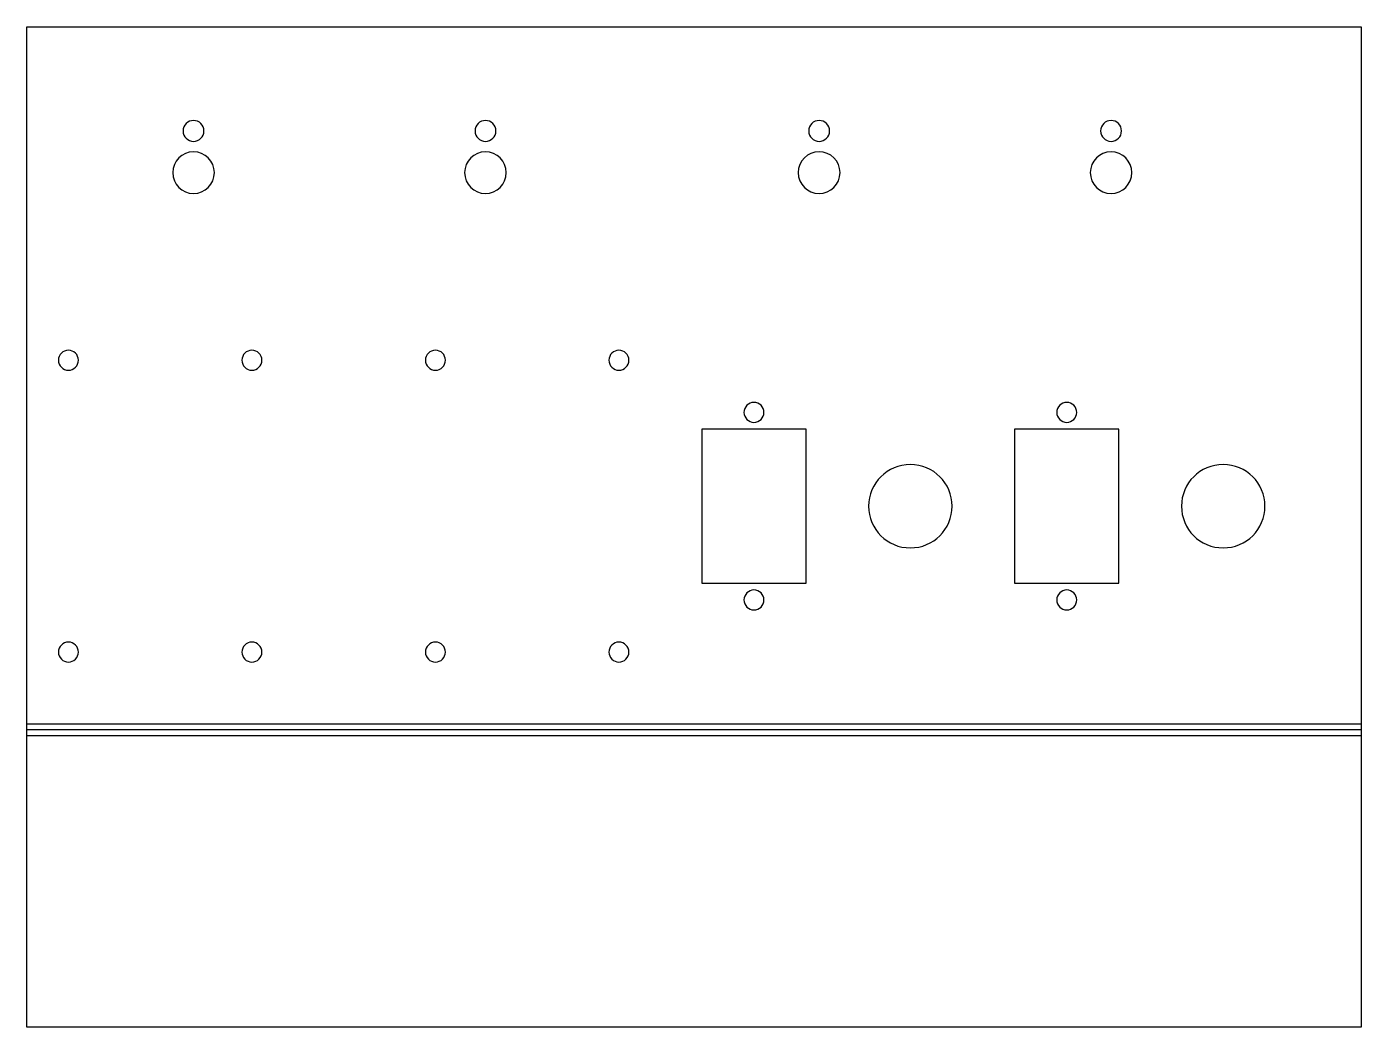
# Model space of a CAD drawing. Header units: millimetres. Extents: x 0 to 203, y 0 to 152.
import ezdxf

# ---------------------------------------------------------------- set-up
doc = ezdxf.new("R2010")
doc.units = ezdxf.units.MM

msp = doc.modelspace()

# ---------------------------------------------------------------- linework, layer by layer
at = {"layer": 'BEND'}
msp.add_line((0, 45.35), (203.2, 45.35), dxfattribs=at)
at = {"layer": 'BEND_EXTENT'}
for p, q in [((0, 46.24), (203.2, 46.24)), ((0, 44.45), (203.2, 44.45))]:
    msp.add_line(p, q, dxfattribs=at)
at = {"layer": 'INTERIOR_PROFILES'}
for points in [[(118.67, 67.67), (118.67, 91.08), (102.79, 91.08), (102.79, 67.67)], [(150.42, 91.08), (150.42, 67.67), (166.29, 67.67), (166.29, 91.08)]]:
    msp.add_lwpolyline(points, close=True, dxfattribs=at)
at = {"layer": 'INTERIOR_PROFILES', "extrusion": (0, 0, -1)}
for centre, radius in [((-25.4, 136.52), 1.59), ((-69.85, 136.52), 1.59), ((-120.65, 136.52), 1.59), ((-165.1, 136.52), 1.59), ((-25.4, 130.17), 3.17), ((-69.85, 130.17), 3.17), ((-120.65, 130.17), 3.18), ((-165.1, 130.17), 3.17), ((-6.35, 101.6), 1.52), ((-34.29, 101.6), 1.52), ((-62.23, 101.6), 1.52), ((-90.17, 101.6), 1.52), ((-110.73, 93.66), 1.52), ((-158.35, 93.66), 1.52), ((-134.54, 79.37), 6.35), ((-182.17, 79.37), 6.35), ((-110.73, 65.09), 1.52), ((-158.35, 65.09), 1.52), ((-6.35, 57.15), 1.52), ((-34.29, 57.15), 1.52), ((-62.23, 57.15), 1.52), ((-90.17, 57.15), 1.52)]:
    msp.add_circle(centre, radius, dxfattribs=at)
at = {"layer": 'OUTER_PROFILES'}
msp.add_lwpolyline([(0, 0), (0, 152.4), (203.2, 152.4), (203.2, 0)], close=True, dxfattribs=at)

doc.saveas('drawing.dxf')
